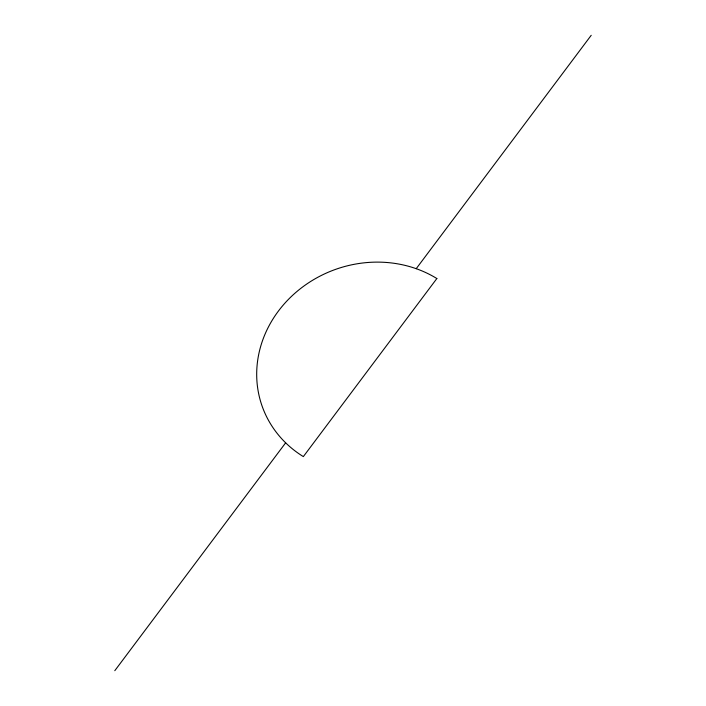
<?xml version="1.0" encoding="UTF-8"?>
<svg xmlns="http://www.w3.org/2000/svg" width="706" height="706" viewBox="0 0 706 706"><rect width="100%" height="100%" fill="white"/><g stroke="black" fill="none" stroke-linecap="round" stroke-linejoin="round"><path stroke-width="1.06" d="M114.787 670.7L285.648 442.821M416.213 268.686L591.213 35.3M436.855 278.535L303.342 456.605A114.672 104.091 -20.6 0 1 278.42 311.055A114.672 104.091 -20.6 0 1 436.855 278.535"/></g></svg>
